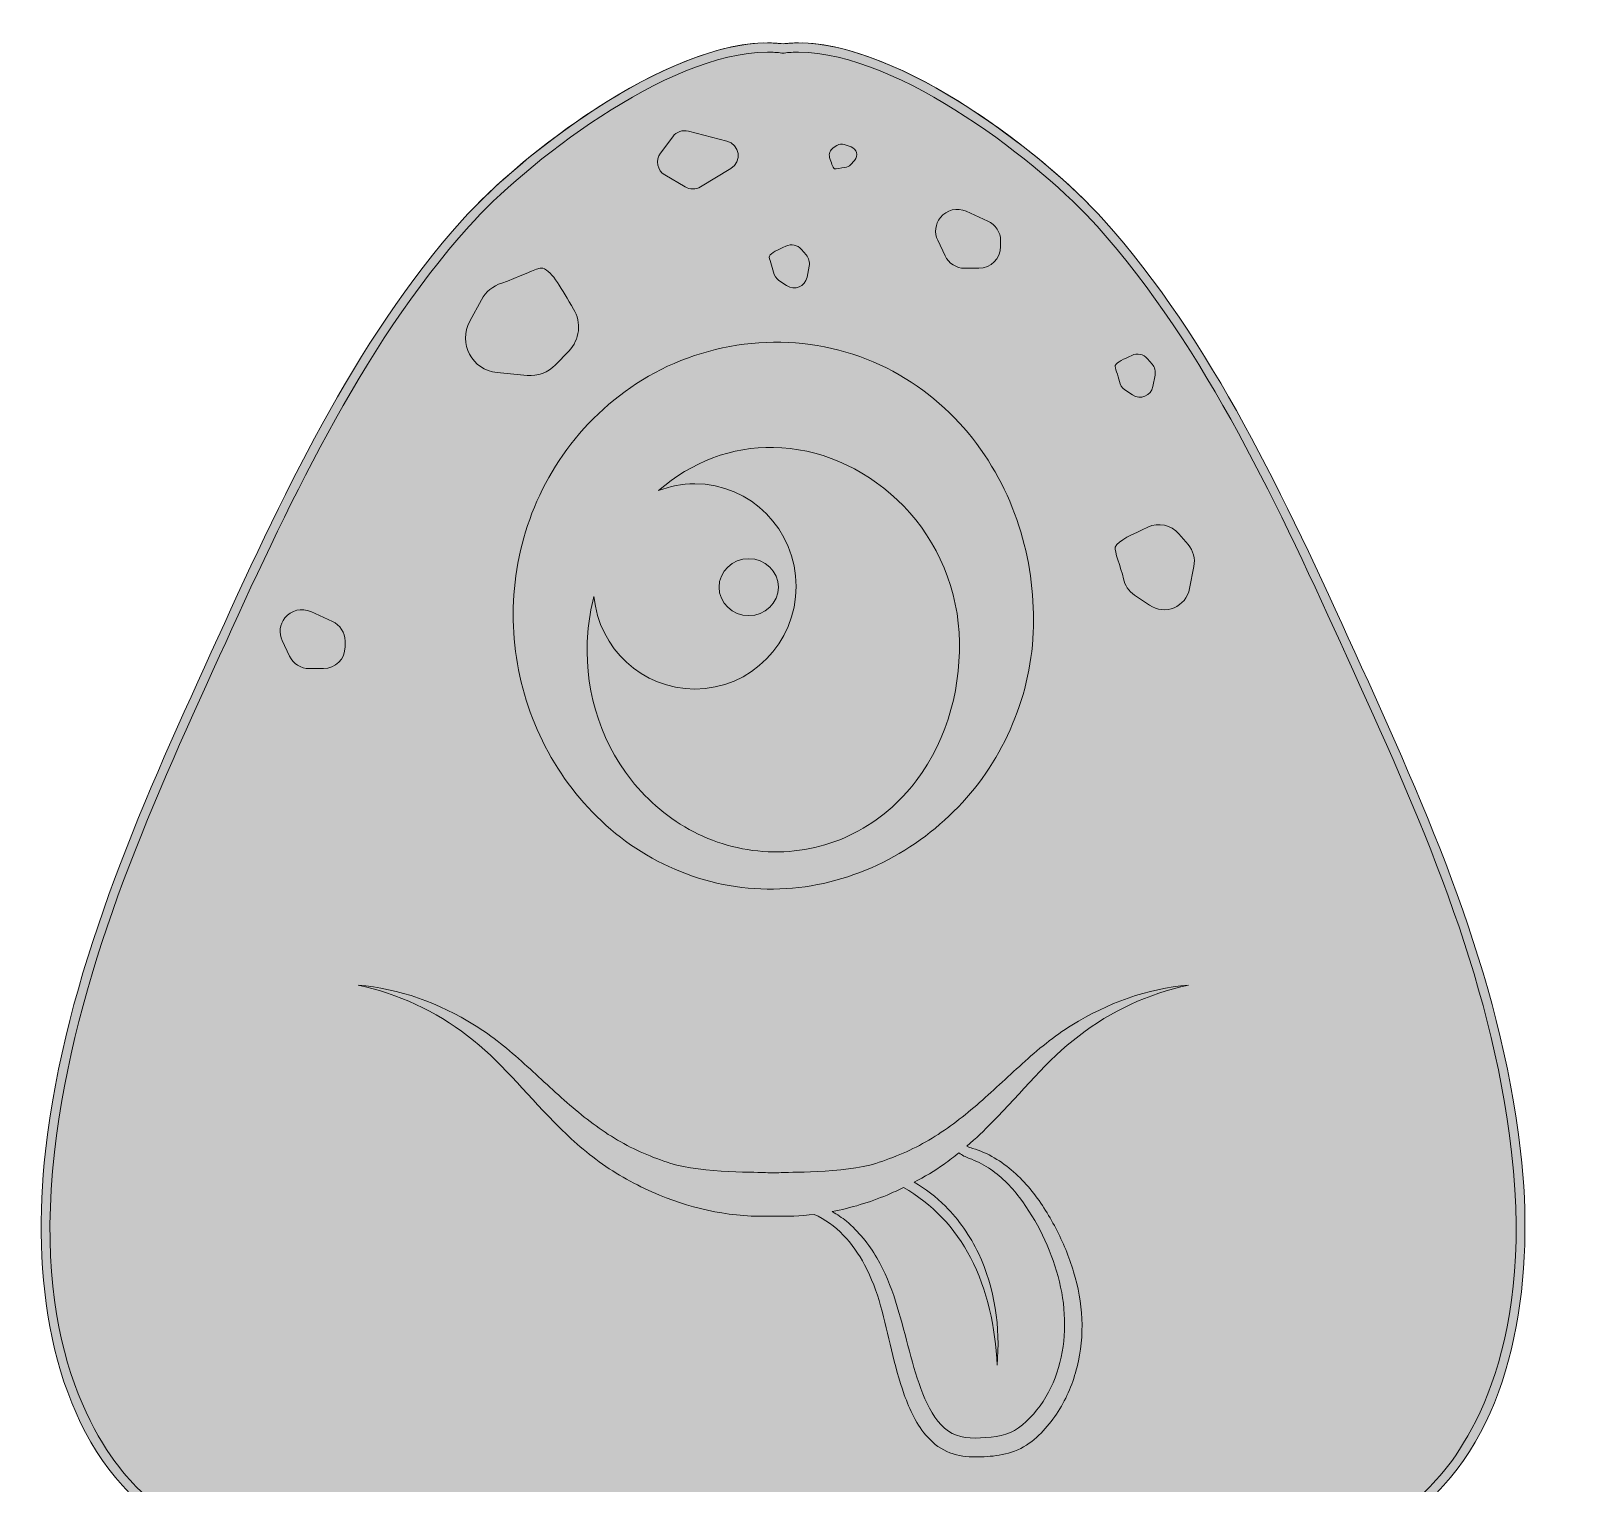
# Model space of a CAD drawing. Header units: millimetres. Extents: x 29 to 224, y -127 to -4.
# Drawn here: x 35.7 to 89.9, y -80.9 to -30.4 of the extents above; entities that cross this region are included whole.
import ezdxf

# ---------------------------------------------------------------- set-up
doc = ezdxf.new("R2010")
doc.units = ezdxf.units.MM
doc.header["$MEASUREMENT"] = 0
doc.layers.add('engraving', color=7, linetype='Continuous')
doc.layers.add('Layer 1', color=7, linetype='Continuous')

# ---------------------------------------------------------------- blocks, each defined once
blk = doc.blocks.new('block 3')
at = {"layer": 'Layer 1'}
h = blk.add_hatch(color=1, dxfattribs=at)
h.dxf.hatch_style = 2
edge = h.paths.add_edge_path()
edge.add_spline(control_points=[(77.958, -92.511), (77.958, -92.511), (77.75, -92.489), (77.75, -92.489), (76.451, -92.358), (75.14, -92.388), (73.848, -92.579), (73.848, -92.579), (72.64, -92.758), (72.64, -92.758), (72.325, -92.783), (72.01, -92.817), (71.696, -92.864), (71.696, -92.864), (70.39, -93.06), (70.39, -93.06), (70.702, -92.62), (70.888, -92.082), (70.888, -91.501), (70.888, -91.501), (70.888, -85.212), (70.888, -85.212), (73.188, -85.024), (75.438, -84.76), (77.228, -84.389), (79.811, -83.854), (82.516, -83.197), (84.493, -81.209), (87.301, -78.387), (87.911, -73.579), (87.426, -69.322), (86.722, -63.15), (84.173, -57.491), (81.666, -51.979), (79.249, -46.666), (76.722, -41.186), (72.948, -36.965), (70.832, -34.599), (65.368, -30.404), (61.805, -30.844), (58.242, -30.404), (52.778, -34.599), (50.662, -36.965), (46.888, -41.186), (44.361, -46.666), (41.944, -51.979), (39.437, -57.491), (36.888, -63.15), (36.184, -69.322), (35.698, -73.579), (36.309, -78.387), (39.117, -81.209), (41.094, -83.197), (43.799, -83.854), (46.382, -84.389), (47.98, -84.72), (49.947, -84.966), (51.988, -85.149), (51.988, -85.149), (51.988, -91.501), (51.988, -91.501), (51.988, -91.604), (51.996, -91.706), (52.008, -91.806), (51.51, -91.784), (51.011, -91.786), (50.514, -91.83), (50.514, -91.83), (45.747, -92.258), (45.747, -92.258), (40.074, -92.766), (35.727, -97.52), (35.727, -103.216), (35.727, -103.216), (35.727, -105.186), (35.727, -105.186), (35.727, -105.186), (89.863, -105.186), (89.863, -105.186), (89.863, -105.186), (89.863, -105.186), (89.863, -105.186), (89.863, -98.542), (84.602, -92.511), (77.958, -92.511)], knot_values=[0, 0, 0, 0, 1, 1, 1, 2, 2, 2, 3, 3, 3, 4, 4, 4, 5, 5, 5, 6, 6, 6, 7, 7, 7, 8, 8, 8, 9, 9, 9, 10, 10, 10, 11, 11, 11, 12, 12, 12, 13, 13, 13, 14, 14, 14, 15, 15, 15, 16, 16, 16, 17, 17, 17, 18, 18, 18, 19, 19, 19, 20, 20, 20, 21, 21, 21, 22, 22, 22, 23, 23, 23, 24, 24, 24, 25, 25, 25, 26, 26, 26, 27, 27, 27, 28, 28, 28, 28], degree=3, periodic=1)
edge = h.paths.add_edge_path()
edge.add_spline(control_points=[(58.226, -85.539), (58.519, -85.551), (60.477, -85.674), (61.805, -85.647), (63.133, -85.674), (64.772, -85.562), (64.897, -85.558), (64.897, -85.558), (64.897, -91.501), (64.897, -91.501), (64.897, -91.844), (64.968, -92.169), (65.085, -92.471), (65.085, -92.471), (61.865, -91.95), (61.865, -91.95), (61.865, -91.95), (58.195, -91.9), (58.195, -91.9), (58.214, -91.769), (58.226, -91.637), (58.226, -91.501), (58.226, -91.501), (58.226, -85.539), (58.226, -85.539)], knot_values=[0, 0, 0, 0, 1, 1, 1, 2, 2, 2, 3, 3, 3, 4, 4, 4, 5, 5, 5, 6, 6, 6, 7, 7, 7, 8, 8, 8, 8], degree=3, periodic=1)
at = {"layer": 'Layer 1', "lineweight": 0}
for points, knots in [([(77.958, -92.511), (77.958, -92.511), (77.75, -92.489), (77.75, -92.489), (76.451, -92.358), (75.14, -92.388), (73.848, -92.579), (73.848, -92.579), (72.64, -92.758), (72.64, -92.758), (72.325, -92.783), (72.01, -92.817), (71.696, -92.864), (71.696, -92.864), (70.39, -93.06), (70.39, -93.06), (70.702, -92.62), (70.888, -92.082), (70.888, -91.501), (70.888, -91.501), (70.888, -85.212), (70.888, -85.212), (73.188, -85.024), (75.438, -84.76), (77.228, -84.389), (79.811, -83.854), (82.516, -83.197), (84.493, -81.209), (87.301, -78.387), (87.911, -73.579), (87.426, -69.322), (86.722, -63.15), (84.173, -57.491), (81.666, -51.979), (79.249, -46.666), (76.722, -41.186), (72.948, -36.965), (70.832, -34.599), (65.368, -30.404), (61.805, -30.844), (58.242, -30.404), (52.778, -34.599), (50.662, -36.965), (46.888, -41.186), (44.361, -46.666), (41.944, -51.979), (39.437, -57.491), (36.888, -63.15), (36.184, -69.322), (35.698, -73.579), (36.309, -78.387), (39.117, -81.209), (41.094, -83.197), (43.799, -83.854), (46.382, -84.389), (47.98, -84.72), (49.947, -84.966), (51.988, -85.149), (51.988, -85.149), (51.988, -91.501), (51.988, -91.501), (51.988, -91.604), (51.996, -91.706), (52.008, -91.806), (51.51, -91.784), (51.011, -91.786), (50.514, -91.83), (50.514, -91.83), (45.747, -92.258), (45.747, -92.258), (40.074, -92.766), (35.727, -97.52), (35.727, -103.216), (35.727, -103.216), (35.727, -105.186), (35.727, -105.186), (35.727, -105.186), (89.863, -105.186), (89.863, -105.186), (89.863, -105.186), (89.863, -105.186), (89.863, -105.186), (89.863, -98.542), (84.602, -92.511), (77.958, -92.511)], [0, 0, 0, 0, 1, 1, 1, 2, 2, 2, 3, 3, 3, 4, 4, 4, 5, 5, 5, 6, 6, 6, 7, 7, 7, 8, 8, 8, 9, 9, 9, 10, 10, 10, 11, 11, 11, 12, 12, 12, 13, 13, 13, 14, 14, 14, 15, 15, 15, 16, 16, 16, 17, 17, 17, 18, 18, 18, 19, 19, 19, 20, 20, 20, 21, 21, 21, 22, 22, 22, 23, 23, 23, 24, 24, 24, 25, 25, 25, 26, 26, 26, 27, 27, 27, 28, 28, 28, 28]), ([(58.226, -85.539), (58.519, -85.551), (60.477, -85.674), (61.805, -85.647), (63.133, -85.674), (64.772, -85.562), (64.897, -85.558), (64.897, -85.558), (64.897, -91.501), (64.897, -91.501), (64.897, -91.844), (64.968, -92.169), (65.085, -92.471), (65.085, -92.471), (61.865, -91.95), (61.865, -91.95), (61.865, -91.95), (58.195, -91.9), (58.195, -91.9), (58.214, -91.769), (58.226, -91.637), (58.226, -91.501), (58.226, -91.501), (58.226, -85.539), (58.226, -85.539)], [0, 0, 0, 0, 1, 1, 1, 2, 2, 2, 3, 3, 3, 4, 4, 4, 5, 5, 5, 6, 6, 6, 7, 7, 7, 8, 8, 8, 8])]:
    blk.add_open_spline(points, degree=3, knots=knots, dxfattribs=at)
blk = doc.blocks.new('block 2')
at = {"layer": 'Layer 1'}
h = blk.add_hatch(color=1, dxfattribs=at)
h.dxf.hatch_style = 2
edge = h.paths.add_edge_path()
edge.add_spline(control_points=[(77.958, -92.511), (77.958, -92.511), (77.75, -92.489), (77.75, -92.489), (76.451, -92.358), (75.14, -92.388), (73.848, -92.579), (73.848, -92.579), (72.64, -92.758), (72.64, -92.758), (72.325, -92.783), (72.01, -92.817), (71.696, -92.864), (71.696, -92.864), (70.39, -93.06), (70.39, -93.06), (70.702, -92.62), (70.888, -92.082), (70.888, -91.501), (70.888, -91.501), (70.888, -85.212), (70.888, -85.212), (73.188, -85.024), (75.438, -84.76), (77.228, -84.389), (79.811, -83.854), (82.516, -83.197), (84.493, -81.209), (87.301, -78.387), (87.911, -73.579), (87.426, -69.322), (86.722, -63.15), (84.173, -57.491), (81.666, -51.979), (79.249, -46.666), (76.722, -41.186), (72.948, -36.965), (70.832, -34.599), (65.368, -30.404), (61.805, -30.844), (58.242, -30.404), (52.778, -34.599), (50.662, -36.965), (46.888, -41.186), (44.361, -46.666), (41.944, -51.979), (39.437, -57.491), (36.888, -63.15), (36.184, -69.322), (35.698, -73.579), (36.309, -78.387), (39.117, -81.209), (41.094, -83.197), (43.799, -83.854), (46.382, -84.389), (47.98, -84.72), (49.947, -84.966), (51.988, -85.149), (51.988, -85.149), (51.988, -91.501), (51.988, -91.501), (51.988, -91.604), (51.996, -91.706), (52.008, -91.806), (51.51, -91.784), (51.011, -91.786), (50.514, -91.83), (50.514, -91.83), (45.747, -92.258), (45.747, -92.258), (40.074, -92.766), (35.727, -97.52), (35.727, -103.216), (35.727, -103.216), (35.727, -105.186), (35.727, -105.186), (35.727, -105.186), (89.863, -105.186), (89.863, -105.186), (89.863, -105.186), (89.863, -105.186), (89.863, -105.186), (89.863, -98.542), (84.602, -92.511), (77.958, -92.511)], knot_values=[0, 0, 0, 0, 1, 1, 1, 2, 2, 2, 3, 3, 3, 4, 4, 4, 5, 5, 5, 6, 6, 6, 7, 7, 7, 8, 8, 8, 9, 9, 9, 10, 10, 10, 11, 11, 11, 12, 12, 12, 13, 13, 13, 14, 14, 14, 15, 15, 15, 16, 16, 16, 17, 17, 17, 18, 18, 18, 19, 19, 19, 20, 20, 20, 21, 21, 21, 22, 22, 22, 23, 23, 23, 24, 24, 24, 25, 25, 25, 26, 26, 26, 27, 27, 27, 28, 28, 28, 28], degree=3, periodic=1)
edge = h.paths.add_edge_path()
edge.add_spline(control_points=[(58.226, -85.539), (58.519, -85.551), (60.477, -85.674), (61.805, -85.647), (63.133, -85.674), (64.772, -85.562), (64.897, -85.558), (64.897, -85.558), (64.897, -91.501), (64.897, -91.501), (64.897, -91.844), (64.968, -92.169), (65.085, -92.471), (65.085, -92.471), (61.865, -91.95), (61.865, -91.95), (61.865, -91.95), (58.195, -91.9), (58.195, -91.9), (58.214, -91.769), (58.226, -91.637), (58.226, -91.501), (58.226, -91.501), (58.226, -85.539), (58.226, -85.539)], knot_values=[0, 0, 0, 0, 1, 1, 1, 2, 2, 2, 3, 3, 3, 4, 4, 4, 5, 5, 5, 6, 6, 6, 7, 7, 7, 8, 8, 8, 8], degree=3, periodic=1)
at = {"layer": 'Layer 1', "lineweight": 0}
for points, knots in [([(77.958, -92.511), (77.958, -92.511), (77.75, -92.489), (77.75, -92.489), (76.451, -92.358), (75.14, -92.388), (73.848, -92.579), (73.848, -92.579), (72.64, -92.758), (72.64, -92.758), (72.325, -92.783), (72.01, -92.817), (71.696, -92.864), (71.696, -92.864), (70.39, -93.06), (70.39, -93.06), (70.702, -92.62), (70.888, -92.082), (70.888, -91.501), (70.888, -91.501), (70.888, -85.212), (70.888, -85.212), (73.188, -85.024), (75.438, -84.76), (77.228, -84.389), (79.811, -83.854), (82.516, -83.197), (84.493, -81.209), (87.301, -78.387), (87.911, -73.579), (87.426, -69.322), (86.722, -63.15), (84.173, -57.491), (81.666, -51.979), (79.249, -46.666), (76.722, -41.186), (72.948, -36.965), (70.832, -34.599), (65.368, -30.404), (61.805, -30.844), (58.242, -30.404), (52.778, -34.599), (50.662, -36.965), (46.888, -41.186), (44.361, -46.666), (41.944, -51.979), (39.437, -57.491), (36.888, -63.15), (36.184, -69.322), (35.698, -73.579), (36.309, -78.387), (39.117, -81.209), (41.094, -83.197), (43.799, -83.854), (46.382, -84.389), (47.98, -84.72), (49.947, -84.966), (51.988, -85.149), (51.988, -85.149), (51.988, -91.501), (51.988, -91.501), (51.988, -91.604), (51.996, -91.706), (52.008, -91.806), (51.51, -91.784), (51.011, -91.786), (50.514, -91.83), (50.514, -91.83), (45.747, -92.258), (45.747, -92.258), (40.074, -92.766), (35.727, -97.52), (35.727, -103.216), (35.727, -103.216), (35.727, -105.186), (35.727, -105.186), (35.727, -105.186), (89.863, -105.186), (89.863, -105.186), (89.863, -105.186), (89.863, -105.186), (89.863, -105.186), (89.863, -98.542), (84.602, -92.511), (77.958, -92.511)], [0, 0, 0, 0, 1, 1, 1, 2, 2, 2, 3, 3, 3, 4, 4, 4, 5, 5, 5, 6, 6, 6, 7, 7, 7, 8, 8, 8, 9, 9, 9, 10, 10, 10, 11, 11, 11, 12, 12, 12, 13, 13, 13, 14, 14, 14, 15, 15, 15, 16, 16, 16, 17, 17, 17, 18, 18, 18, 19, 19, 19, 20, 20, 20, 21, 21, 21, 22, 22, 22, 23, 23, 23, 24, 24, 24, 25, 25, 25, 26, 26, 26, 27, 27, 27, 28, 28, 28, 28]), ([(58.226, -85.539), (58.519, -85.551), (60.477, -85.674), (61.805, -85.647), (63.133, -85.674), (64.772, -85.562), (64.897, -85.558), (64.897, -85.558), (64.897, -91.501), (64.897, -91.501), (64.897, -91.844), (64.968, -92.169), (65.085, -92.471), (65.085, -92.471), (61.865, -91.95), (61.865, -91.95), (61.865, -91.95), (58.195, -91.9), (58.195, -91.9), (58.214, -91.769), (58.226, -91.637), (58.226, -91.501), (58.226, -91.501), (58.226, -85.539), (58.226, -85.539)], [0, 0, 0, 0, 1, 1, 1, 2, 2, 2, 3, 3, 3, 4, 4, 4, 5, 5, 5, 6, 6, 6, 7, 7, 7, 8, 8, 8, 8])]:
    blk.add_open_spline(points, degree=3, knots=knots, dxfattribs=at)
at = {"layer": 'Layer 1'}
blk.add_blockref('block 3', (0, 0), dxfattribs=at)
blk = doc.blocks.new('block 6')
at = {"layer": 'engraving'}
h = blk.add_hatch(color=1, dxfattribs=at)
h.dxf.hatch_style = 2
edge = h.paths.add_edge_path()
edge.add_spline(control_points=[(68.386, -44.548), (67.605, -43.561), (66.591, -42.703), (65.394, -42.107), (64.201, -41.509), (62.83, -41.197), (61.471, -41.209), (60.112, -41.226), (58.756, -41.56), (57.573, -42.158), (56.386, -42.753), (55.379, -43.601), (54.581, -44.568), (52.988, -46.521), (52.302, -48.979), (52.448, -51.302), (52.6, -53.63), (53.564, -55.877), (55.187, -57.539), (56.783, -59.214), (59.114, -60.26), (61.471, -60.212), (63.829, -60.193), (66.098, -59.152), (67.73, -57.519), (69.385, -55.895), (70.39, -53.633), (70.495, -51.302), (70.593, -48.983), (69.947, -46.539), (68.386, -44.548)], knot_values=[0, 0, 0, 0, 1, 1, 1, 2, 2, 2, 3, 3, 3, 4, 4, 4, 5, 5, 5, 6, 6, 6, 7, 7, 7, 8, 8, 8, 9, 9, 9, 10, 10, 10, 10], degree=3, periodic=1)
edge = h.paths.add_edge_path()
edge.add_spline(control_points=[(66.428, -56.451), (65.861, -57.198), (65.125, -57.838), (64.267, -58.274), (63.411, -58.713), (62.441, -58.933), (61.471, -58.923), (60.501, -58.904), (59.546, -58.663), (58.701, -58.224), (57.853, -57.787), (57.123, -57.157), (56.539, -56.431), (55.374, -54.961), (54.876, -53.082), (55.022, -51.302), (55.058, -50.876), (55.132, -50.458), (55.237, -50.05), (55.413, -51.854), (56.913, -53.263), (58.738, -53.263), (60.682, -53.263), (62.257, -51.666), (62.257, -49.695), (62.257, -47.725), (60.682, -46.128), (58.738, -46.128), (58.293, -46.128), (57.869, -46.215), (57.476, -46.368), (58.618, -45.371), (60.051, -44.83), (61.471, -44.865), (63.031, -44.893), (64.549, -45.539), (65.772, -46.691), (67, -47.832), (67.816, -49.514), (67.92, -51.302), (68.019, -53.079), (67.562, -54.943), (66.428, -56.451)], knot_values=[0, 0, 0, 0, 1, 1, 1, 2, 2, 2, 3, 3, 3, 4, 4, 4, 5, 5, 5, 6, 6, 6, 7, 7, 7, 8, 8, 8, 9, 9, 9, 10, 10, 10, 11, 11, 11, 12, 12, 12, 13, 13, 13, 14, 14, 14, 14], degree=3, periodic=1)
edge = h.paths.add_edge_path()
edge.add_spline(control_points=[(59.582, -49.722), (59.582, -49.175), (60.043, -48.732), (60.612, -48.732), (61.181, -48.732), (61.642, -49.175), (61.642, -49.722), (61.642, -50.268), (61.181, -50.711), (60.612, -50.711), (60.043, -50.711), (59.582, -50.268), (59.582, -49.722)], knot_values=[0, 0, 0, 0, 1, 1, 1, 2, 2, 2, 3, 3, 3, 4, 4, 4, 4], degree=3, periodic=1)
at = {"layer": 'engraving', "lineweight": 0}
for points, knots in [([(68.386, -44.548), (67.605, -43.561), (66.591, -42.703), (65.394, -42.107), (64.201, -41.509), (62.83, -41.197), (61.471, -41.209), (60.112, -41.226), (58.756, -41.56), (57.573, -42.158), (56.386, -42.753), (55.379, -43.601), (54.581, -44.568), (52.988, -46.521), (52.302, -48.979), (52.448, -51.302), (52.6, -53.63), (53.564, -55.877), (55.187, -57.539), (56.783, -59.214), (59.114, -60.26), (61.471, -60.212), (63.829, -60.193), (66.098, -59.152), (67.73, -57.519), (69.385, -55.895), (70.39, -53.633), (70.495, -51.302), (70.593, -48.983), (69.947, -46.539), (68.386, -44.548)], [0, 0, 0, 0, 1, 1, 1, 2, 2, 2, 3, 3, 3, 4, 4, 4, 5, 5, 5, 6, 6, 6, 7, 7, 7, 8, 8, 8, 9, 9, 9, 10, 10, 10, 10]), ([(66.428, -56.451), (65.861, -57.198), (65.125, -57.838), (64.267, -58.274), (63.411, -58.713), (62.441, -58.933), (61.471, -58.923), (60.501, -58.904), (59.546, -58.663), (58.701, -58.224), (57.853, -57.787), (57.123, -57.157), (56.539, -56.431), (55.374, -54.961), (54.876, -53.082), (55.022, -51.302), (55.058, -50.876), (55.132, -50.458), (55.237, -50.05), (55.413, -51.854), (56.913, -53.263), (58.738, -53.263), (60.682, -53.263), (62.257, -51.666), (62.257, -49.695), (62.257, -47.725), (60.682, -46.128), (58.738, -46.128), (58.293, -46.128), (57.869, -46.215), (57.476, -46.368), (58.618, -45.371), (60.051, -44.83), (61.471, -44.865), (63.031, -44.893), (64.549, -45.539), (65.772, -46.691), (67, -47.832), (67.816, -49.514), (67.92, -51.302), (68.019, -53.079), (67.562, -54.943), (66.428, -56.451)], [0, 0, 0, 0, 1, 1, 1, 2, 2, 2, 3, 3, 3, 4, 4, 4, 5, 5, 5, 6, 6, 6, 7, 7, 7, 8, 8, 8, 9, 9, 9, 10, 10, 10, 11, 11, 11, 12, 12, 12, 13, 13, 13, 14, 14, 14, 14]), ([(59.582, -49.722), (59.582, -49.175), (60.043, -48.732), (60.612, -48.732), (61.181, -48.732), (61.642, -49.175), (61.642, -49.722), (61.642, -50.268), (61.181, -50.711), (60.612, -50.711), (60.043, -50.711), (59.582, -50.268), (59.582, -49.722)], [0, 0, 0, 0, 1, 1, 1, 2, 2, 2, 3, 3, 3, 4, 4, 4, 4])]:
    blk.add_open_spline(points, degree=3, knots=knots, dxfattribs=at)
blk = doc.blocks.new('block 8')
at = {"layer": 'engraving'}
h = blk.add_hatch(color=1, dxfattribs=at)
h.dxf.hatch_style = 2
edge = h.paths.add_edge_path()
edge.add_spline(control_points=[(57.973, -34.07), (57.973, -34.07), (57.547, -34.637), (57.547, -34.637), (57.36, -34.887), (57.432, -35.244), (57.702, -35.401), (57.702, -35.401), (58.408, -35.813), (58.408, -35.813), (58.573, -35.909), (58.777, -35.908), (58.941, -35.809), (58.941, -35.809), (59.995, -35.173), (59.995, -35.173), (60.391, -34.934), (60.303, -34.336), (59.855, -34.221), (59.855, -34.221), (58.52, -33.878), (58.52, -33.878), (58.316, -33.825), (58.1, -33.901), (57.973, -34.07)], knot_values=[0, 0, 0, 0, 1, 1, 1, 2, 2, 2, 3, 3, 3, 4, 4, 4, 5, 5, 5, 6, 6, 6, 7, 7, 7, 8, 8, 8, 8], degree=3, periodic=1)
h = blk.add_hatch(color=1, dxfattribs=at)
h.dxf.hatch_style = 2
edge = h.paths.add_edge_path()
edge.add_spline(control_points=[(64.153, -35.043), (64.153, -35.043), (64.289, -34.892), (64.289, -34.892), (64.428, -34.737), (64.364, -34.49), (64.166, -34.423), (64.166, -34.423), (63.929, -34.342), (63.929, -34.342), (63.845, -34.313), (63.753, -34.325), (63.678, -34.373), (63.678, -34.373), (63.544, -34.459), (63.544, -34.459), (63.434, -34.53), (63.385, -34.666), (63.424, -34.791), (63.482, -34.971), (63.523, -35.138), (63.596, -35.181), (63.632, -35.201), (63.827, -35.148), (63.956, -35.139), (64.032, -35.134), (64.103, -35.1), (64.153, -35.043)], knot_values=[0, 0, 0, 0, 1, 1, 1, 2, 2, 2, 3, 3, 3, 4, 4, 4, 5, 5, 5, 6, 6, 6, 7, 7, 7, 8, 8, 8, 9, 9, 9, 9], degree=3, periodic=1)
h = blk.add_hatch(color=1, dxfattribs=at)
h.dxf.hatch_style = 2
edge = h.paths.add_edge_path()
edge.add_spline(control_points=[(67.27, -36.877), (67.27, -36.877), (67.27, -36.877), (67.27, -36.877), (67.091, -37.101), (67.055, -37.408), (67.177, -37.667), (67.177, -37.667), (67.432, -38.209), (67.432, -38.209), (67.556, -38.472), (67.821, -38.641), (68.112, -38.641), (68.112, -38.641), (68.61, -38.641), (68.61, -38.641), (69.025, -38.641), (69.362, -38.304), (69.362, -37.889), (69.362, -37.889), (69.362, -37.687), (69.362, -37.687), (69.362, -37.392), (69.189, -37.124), (68.92, -37.002), (68.92, -37.002), (68.167, -36.662), (68.167, -36.662), (67.854, -36.52), (67.485, -36.609), (67.27, -36.877)], knot_values=[0, 0, 0, 0, 1, 1, 1, 2, 2, 2, 3, 3, 3, 4, 4, 4, 5, 5, 5, 6, 6, 6, 7, 7, 7, 8, 8, 8, 9, 9, 9, 10, 10, 10, 10], degree=3, periodic=1)
h = blk.add_hatch(color=1, dxfattribs=at)
h.dxf.hatch_style = 2
edge = h.paths.add_edge_path()
edge.add_spline(control_points=[(61.664, -39.066), (61.664, -39.066), (61.93, -39.246), (61.93, -39.246), (62.203, -39.43), (62.575, -39.276), (62.638, -38.953), (62.638, -38.953), (62.713, -38.564), (62.713, -38.564), (62.739, -38.427), (62.702, -38.285), (62.61, -38.178), (62.61, -38.178), (62.446, -37.988), (62.446, -37.988), (62.312, -37.831), (62.088, -37.783), (61.902, -37.872), (61.633, -38.001), (61.38, -38.101), (61.329, -38.225), (61.304, -38.285), (61.431, -38.579), (61.472, -38.779), (61.496, -38.896), (61.565, -38.999), (61.664, -39.066)], knot_values=[0, 0, 0, 0, 1, 1, 1, 2, 2, 2, 3, 3, 3, 4, 4, 4, 5, 5, 5, 6, 6, 6, 7, 7, 7, 8, 8, 8, 9, 9, 9, 9], degree=3, periodic=1)
h = blk.add_hatch(color=1, dxfattribs=at)
h.dxf.hatch_style = 2
edge = h.paths.add_edge_path()
edge.add_spline(control_points=[(51.327, -39.736), (51.327, -39.736), (50.922, -40.48), (50.922, -40.48), (50.506, -41.244), (51.006, -42.185), (51.872, -42.267), (51.872, -42.267), (52.913, -42.366), (52.913, -42.366), (53.282, -42.401), (53.646, -42.266), (53.903, -41.999), (53.903, -41.999), (54.363, -41.52), (54.363, -41.52), (54.742, -41.126), (54.811, -40.526), (54.529, -40.058), (54.123, -39.382), (53.795, -38.743), (53.456, -38.641), (53.291, -38.591), (52.551, -38.997), (52.036, -39.156), (51.733, -39.25), (51.479, -39.457), (51.327, -39.736)], knot_values=[0, 0, 0, 0, 1, 1, 1, 2, 2, 2, 3, 3, 3, 4, 4, 4, 5, 5, 5, 6, 6, 6, 7, 7, 7, 8, 8, 8, 9, 9, 9, 9], degree=3, periodic=1)
h = blk.add_hatch(color=1, dxfattribs=at)
h.dxf.hatch_style = 2
edge = h.paths.add_edge_path()
edge.add_spline(control_points=[(73.679, -42.862), (73.679, -42.862), (73.945, -43.042), (73.945, -43.042), (74.218, -43.226), (74.59, -43.072), (74.652, -42.748), (74.652, -42.748), (74.727, -42.36), (74.727, -42.36), (74.754, -42.222), (74.716, -42.08), (74.625, -41.974), (74.625, -41.974), (74.461, -41.783), (74.461, -41.783), (74.326, -41.626), (74.103, -41.578), (73.916, -41.668), (73.647, -41.796), (73.395, -41.897), (73.344, -42.021), (73.319, -42.081), (73.445, -42.374), (73.487, -42.574), (73.511, -42.692), (73.58, -42.795), (73.679, -42.862)], knot_values=[0, 0, 0, 0, 1, 1, 1, 2, 2, 2, 3, 3, 3, 4, 4, 4, 5, 5, 5, 6, 6, 6, 7, 7, 7, 8, 8, 8, 9, 9, 9, 9], degree=3, periodic=1)
h = blk.add_hatch(color=1, dxfattribs=at)
h.dxf.hatch_style = 2
edge = h.paths.add_edge_path()
edge.add_spline(control_points=[(74.009, -49.995), (74.009, -49.995), (74.533, -50.349), (74.533, -50.349), (75.071, -50.713), (75.806, -50.408), (75.929, -49.771), (75.929, -49.771), (76.077, -49.004), (76.077, -49.004), (76.129, -48.733), (76.055, -48.452), (75.875, -48.242), (75.875, -48.242), (75.552, -47.866), (75.552, -47.866), (75.286, -47.556), (74.845, -47.462), (74.477, -47.638), (73.946, -47.892), (73.448, -48.09), (73.347, -48.335), (73.298, -48.454), (73.547, -49.033), (73.629, -49.427), (73.676, -49.659), (73.812, -49.862), (74.009, -49.995)], knot_values=[0, 0, 0, 0, 1, 1, 1, 2, 2, 2, 3, 3, 3, 4, 4, 4, 5, 5, 5, 6, 6, 6, 7, 7, 7, 8, 8, 8, 9, 9, 9, 9], degree=3, periodic=1)
h = blk.add_hatch(color=1, dxfattribs=at)
h.dxf.hatch_style = 2
edge = h.paths.add_edge_path()
edge.add_spline(control_points=[(44.501, -50.787), (44.501, -50.787), (44.501, -50.787), (44.501, -50.787), (44.322, -51.011), (44.286, -51.318), (44.408, -51.577), (44.408, -51.577), (44.663, -52.119), (44.663, -52.119), (44.787, -52.382), (45.052, -52.551), (45.343, -52.551), (45.343, -52.551), (45.84, -52.551), (45.84, -52.551), (46.255, -52.551), (46.592, -52.214), (46.592, -51.799), (46.592, -51.799), (46.592, -51.597), (46.592, -51.597), (46.592, -51.302), (46.419, -51.034), (46.15, -50.912), (46.15, -50.912), (45.398, -50.572), (45.398, -50.572), (45.085, -50.43), (44.716, -50.519), (44.501, -50.787)], knot_values=[0, 0, 0, 0, 1, 1, 1, 2, 2, 2, 3, 3, 3, 4, 4, 4, 5, 5, 5, 6, 6, 6, 7, 7, 7, 8, 8, 8, 9, 9, 9, 10, 10, 10, 10], degree=3, periodic=1)
at = {"layer": 'engraving', "lineweight": 0}
for points, knots in [([(57.973, -34.07), (57.973, -34.07), (57.547, -34.637), (57.547, -34.637), (57.36, -34.887), (57.432, -35.244), (57.702, -35.401), (57.702, -35.401), (58.408, -35.813), (58.408, -35.813), (58.573, -35.909), (58.777, -35.908), (58.941, -35.809), (58.941, -35.809), (59.995, -35.173), (59.995, -35.173), (60.391, -34.934), (60.303, -34.336), (59.855, -34.221), (59.855, -34.221), (58.52, -33.878), (58.52, -33.878), (58.316, -33.825), (58.1, -33.901), (57.973, -34.07)], [0, 0, 0, 0, 1, 1, 1, 2, 2, 2, 3, 3, 3, 4, 4, 4, 5, 5, 5, 6, 6, 6, 7, 7, 7, 8, 8, 8, 8]), ([(64.153, -35.043), (64.153, -35.043), (64.289, -34.892), (64.289, -34.892), (64.428, -34.737), (64.364, -34.49), (64.166, -34.423), (64.166, -34.423), (63.929, -34.342), (63.929, -34.342), (63.845, -34.313), (63.753, -34.325), (63.678, -34.373), (63.678, -34.373), (63.544, -34.459), (63.544, -34.459), (63.434, -34.53), (63.385, -34.666), (63.424, -34.791), (63.482, -34.971), (63.523, -35.138), (63.596, -35.181), (63.632, -35.201), (63.827, -35.148), (63.956, -35.139), (64.032, -35.134), (64.103, -35.1), (64.153, -35.043)], [0, 0, 0, 0, 1, 1, 1, 2, 2, 2, 3, 3, 3, 4, 4, 4, 5, 5, 5, 6, 6, 6, 7, 7, 7, 8, 8, 8, 9, 9, 9, 9]), ([(67.27, -36.877), (67.27, -36.877), (67.27, -36.877), (67.27, -36.877), (67.091, -37.101), (67.055, -37.408), (67.177, -37.667), (67.177, -37.667), (67.432, -38.209), (67.432, -38.209), (67.556, -38.472), (67.821, -38.641), (68.112, -38.641), (68.112, -38.641), (68.61, -38.641), (68.61, -38.641), (69.025, -38.641), (69.362, -38.304), (69.362, -37.889), (69.362, -37.889), (69.362, -37.687), (69.362, -37.687), (69.362, -37.392), (69.189, -37.124), (68.92, -37.002), (68.92, -37.002), (68.167, -36.662), (68.167, -36.662), (67.854, -36.52), (67.485, -36.609), (67.27, -36.877)], [0, 0, 0, 0, 1, 1, 1, 2, 2, 2, 3, 3, 3, 4, 4, 4, 5, 5, 5, 6, 6, 6, 7, 7, 7, 8, 8, 8, 9, 9, 9, 10, 10, 10, 10]), ([(61.664, -39.066), (61.664, -39.066), (61.93, -39.246), (61.93, -39.246), (62.203, -39.43), (62.575, -39.276), (62.638, -38.953), (62.638, -38.953), (62.713, -38.564), (62.713, -38.564), (62.739, -38.427), (62.702, -38.285), (62.61, -38.178), (62.61, -38.178), (62.446, -37.988), (62.446, -37.988), (62.312, -37.831), (62.088, -37.783), (61.902, -37.872), (61.633, -38.001), (61.38, -38.101), (61.329, -38.225), (61.304, -38.285), (61.431, -38.579), (61.472, -38.779), (61.496, -38.896), (61.565, -38.999), (61.664, -39.066)], [0, 0, 0, 0, 1, 1, 1, 2, 2, 2, 3, 3, 3, 4, 4, 4, 5, 5, 5, 6, 6, 6, 7, 7, 7, 8, 8, 8, 9, 9, 9, 9]), ([(51.327, -39.736), (51.327, -39.736), (50.922, -40.48), (50.922, -40.48), (50.506, -41.244), (51.006, -42.185), (51.872, -42.267), (51.872, -42.267), (52.913, -42.366), (52.913, -42.366), (53.282, -42.401), (53.646, -42.266), (53.903, -41.999), (53.903, -41.999), (54.363, -41.52), (54.363, -41.52), (54.742, -41.126), (54.811, -40.526), (54.529, -40.058), (54.123, -39.382), (53.795, -38.743), (53.456, -38.641), (53.291, -38.591), (52.551, -38.997), (52.036, -39.156), (51.733, -39.25), (51.479, -39.457), (51.327, -39.736)], [0, 0, 0, 0, 1, 1, 1, 2, 2, 2, 3, 3, 3, 4, 4, 4, 5, 5, 5, 6, 6, 6, 7, 7, 7, 8, 8, 8, 9, 9, 9, 9]), ([(73.679, -42.862), (73.679, -42.862), (73.945, -43.042), (73.945, -43.042), (74.218, -43.226), (74.59, -43.072), (74.652, -42.748), (74.652, -42.748), (74.727, -42.36), (74.727, -42.36), (74.754, -42.222), (74.716, -42.08), (74.625, -41.974), (74.625, -41.974), (74.461, -41.783), (74.461, -41.783), (74.326, -41.626), (74.103, -41.578), (73.916, -41.668), (73.647, -41.796), (73.395, -41.897), (73.344, -42.021), (73.319, -42.081), (73.445, -42.374), (73.487, -42.574), (73.511, -42.692), (73.58, -42.795), (73.679, -42.862)], [0, 0, 0, 0, 1, 1, 1, 2, 2, 2, 3, 3, 3, 4, 4, 4, 5, 5, 5, 6, 6, 6, 7, 7, 7, 8, 8, 8, 9, 9, 9, 9]), ([(74.009, -49.995), (74.009, -49.995), (74.533, -50.349), (74.533, -50.349), (75.071, -50.713), (75.806, -50.408), (75.929, -49.771), (75.929, -49.771), (76.077, -49.004), (76.077, -49.004), (76.129, -48.733), (76.055, -48.452), (75.875, -48.242), (75.875, -48.242), (75.552, -47.866), (75.552, -47.866), (75.286, -47.556), (74.845, -47.462), (74.477, -47.638), (73.946, -47.892), (73.448, -48.09), (73.347, -48.335), (73.298, -48.454), (73.547, -49.033), (73.629, -49.427), (73.676, -49.659), (73.812, -49.862), (74.009, -49.995)], [0, 0, 0, 0, 1, 1, 1, 2, 2, 2, 3, 3, 3, 4, 4, 4, 5, 5, 5, 6, 6, 6, 7, 7, 7, 8, 8, 8, 9, 9, 9, 9]), ([(44.501, -50.787), (44.501, -50.787), (44.501, -50.787), (44.501, -50.787), (44.322, -51.011), (44.286, -51.318), (44.408, -51.577), (44.408, -51.577), (44.663, -52.119), (44.663, -52.119), (44.787, -52.382), (45.052, -52.551), (45.343, -52.551), (45.343, -52.551), (45.84, -52.551), (45.84, -52.551), (46.255, -52.551), (46.592, -52.214), (46.592, -51.799), (46.592, -51.799), (46.592, -51.597), (46.592, -51.597), (46.592, -51.302), (46.419, -51.034), (46.15, -50.912), (46.15, -50.912), (45.398, -50.572), (45.398, -50.572), (45.085, -50.43), (44.716, -50.519), (44.501, -50.787)], [0, 0, 0, 0, 1, 1, 1, 2, 2, 2, 3, 3, 3, 4, 4, 4, 5, 5, 5, 6, 6, 6, 7, 7, 7, 8, 8, 8, 9, 9, 9, 10, 10, 10, 10])]:
    blk.add_open_spline(points, degree=3, knots=knots, dxfattribs=at)

msp = doc.modelspace()

# ---------------------------------------------------------------- hatches: boundary and pattern name
at = {"layer": 'engraving'}
h = msp.add_hatch(color=1, dxfattribs=at)
h.dxf.hatch_style = 2
edge = h.paths.add_edge_path()
edge.add_spline(control_points=[(62.344, -30.812), (62.16, -30.812), (61.98, -30.823), (61.805, -30.844), (61.63, -30.823), (61.45, -30.812), (61.266, -30.812), (57.713, -30.812), (52.674, -34.715), (50.662, -36.965), (46.888, -41.186), (44.361, -46.666), (41.944, -51.979), (39.437, -57.491), (36.888, -63.15), (36.184, -69.322), (35.698, -73.579), (36.309, -78.387), (39.117, -81.209), (41.094, -83.197), (43.799, -83.854), (46.382, -84.389), (47.98, -84.72), (49.947, -84.966), (51.988, -85.149), (51.988, -85.149), (51.988, -91.501), (51.988, -91.501), (51.988, -92.979), (53.179, -94.188), (54.636, -94.188), (54.636, -94.188), (55.578, -94.188), (55.578, -94.188), (57.034, -94.188), (58.226, -92.979), (58.226, -91.501), (58.226, -91.501), (58.226, -85.539), (58.226, -85.539), (58.49, -85.55), (60.109, -85.651), (61.398, -85.651), (61.538, -85.651), (61.675, -85.65), (61.805, -85.647), (61.948, -85.65), (62.094, -85.651), (62.242, -85.651), (63.468, -85.651), (64.785, -85.562), (64.897, -85.558), (64.897, -85.558), (64.897, -91.501), (64.897, -91.501), (64.897, -92.979), (66.089, -94.188), (67.546, -94.188), (67.546, -94.188), (68.24, -94.188), (68.24, -94.188), (69.697, -94.188), (70.888, -92.979), (70.888, -91.501), (70.888, -91.501), (70.888, -85.212), (70.888, -85.212), (73.188, -85.024), (75.438, -84.76), (77.228, -84.389), (79.811, -83.854), (82.516, -83.197), (84.493, -81.209), (87.301, -78.387), (87.911, -73.579), (87.426, -69.322), (86.722, -63.15), (84.173, -57.491), (81.666, -51.979), (79.249, -46.666), (76.722, -41.186), (72.948, -36.965), (70.936, -34.715), (65.897, -30.812), (62.344, -30.812), (62.344, -30.812), (62.344, -30.812), (62.344, -30.812)], knot_values=[0, 0, 0, 0, 1, 1, 1, 2, 2, 2, 3, 3, 3, 4, 4, 4, 5, 5, 5, 6, 6, 6, 7, 7, 7, 8, 8, 8, 9, 9, 9, 10, 10, 10, 11, 11, 11, 12, 12, 12, 13, 13, 13, 14, 14, 14, 15, 15, 15, 16, 16, 16, 17, 17, 17, 18, 18, 18, 19, 19, 19, 20, 20, 20, 21, 21, 21, 22, 22, 22, 23, 23, 23, 24, 24, 24, 25, 25, 25, 26, 26, 26, 27, 27, 27, 28, 28, 28, 29, 29, 29, 29], degree=3, periodic=1)
edge = h.paths.add_edge_path()
edge.add_spline(control_points=[(62.344, -31.133), (65.85, -31.133), (70.828, -35.072), (72.714, -37.18), (76.525, -41.442), (79.104, -47.111), (81.379, -52.113), (83.85, -57.546), (86.406, -63.164), (87.112, -69.359), (87.922, -76.458), (85.395, -79.852), (84.271, -80.981), (82.395, -82.867), (79.839, -83.521), (77.165, -84.075), (75.568, -84.406), (73.448, -84.681), (70.863, -84.893), (70.863, -84.893), (70.573, -84.917), (70.573, -84.917), (70.573, -84.917), (70.573, -85.212), (70.573, -85.212), (70.573, -85.212), (70.573, -91.501), (70.573, -91.501), (70.573, -92.806), (69.526, -93.868), (68.24, -93.868), (68.24, -93.868), (67.546, -93.868), (67.546, -93.868), (66.26, -93.868), (65.213, -92.806), (65.213, -91.501), (65.213, -91.501), (65.213, -85.558), (65.213, -85.558), (65.213, -85.558), (65.213, -85.225), (65.213, -85.225), (65.213, -85.225), (64.886, -85.237), (64.886, -85.237), (64.868, -85.238), (64.82, -85.241), (64.748, -85.245), (64.383, -85.266), (63.271, -85.331), (62.241, -85.331), (62.096, -85.331), (61.952, -85.329), (61.799, -85.327), (61.67, -85.329), (61.536, -85.33), (61.398, -85.33), (60.352, -85.33), (59.062, -85.262), (58.511, -85.233), (58.382, -85.226), (58.287, -85.221), (58.238, -85.219), (58.238, -85.219), (57.91, -85.205), (57.91, -85.205), (57.91, -85.205), (57.91, -85.539), (57.91, -85.539), (57.91, -85.539), (57.91, -91.501), (57.91, -91.501), (57.91, -92.806), (56.864, -93.868), (55.578, -93.868), (55.578, -93.868), (54.636, -93.868), (54.636, -93.868), (53.35, -93.868), (52.303, -92.806), (52.303, -91.501), (52.303, -91.501), (52.303, -85.149), (52.303, -85.149), (52.303, -85.149), (52.303, -84.855), (52.303, -84.855), (52.303, -84.855), (52.015, -84.83), (52.015, -84.83), (49.758, -84.627), (47.884, -84.373), (46.445, -84.075), (43.771, -83.521), (41.215, -82.867), (39.339, -80.981), (38.215, -79.852), (35.688, -76.458), (36.497, -69.359), (37.204, -63.164), (39.759, -57.546), (42.231, -52.113), (44.506, -47.111), (47.085, -41.442), (50.896, -37.18), (52.782, -35.072), (57.759, -31.133), (61.266, -31.133), (61.439, -31.133), (61.607, -31.143), (61.767, -31.163), (61.767, -31.163), (61.805, -31.167), (61.805, -31.167), (61.805, -31.167), (61.843, -31.163), (61.843, -31.163), (62.003, -31.143), (62.171, -31.133), (62.344, -31.133)], knot_values=[0, 0, 0, 0, 0.352778, 0.352778, 0.352778, 0.705556, 0.705556, 0.705556, 1.058333, 1.058333, 1.058333, 1.411111, 1.411111, 1.411111, 1.763889, 1.763889, 1.763889, 2.116667, 2.116667, 2.116667, 2.469444, 2.469444, 2.469444, 2.822222, 2.822222, 2.822222, 3.175, 3.175, 3.175, 3.527778, 3.527778, 3.527778, 3.880556, 3.880556, 3.880556, 4.233333, 4.233333, 4.233333, 4.586111, 4.586111, 4.586111, 4.938889, 4.938889, 4.938889, 5.291667, 5.291667, 5.291667, 5.644444, 5.644444, 5.644444, 5.997222, 5.997222, 5.997222, 6.35, 6.35, 6.35, 6.702778, 6.702778, 6.702778, 7.055556, 7.055556, 7.055556, 7.408333, 7.408333, 7.408333, 7.761111, 7.761111, 7.761111, 8.113889, 8.113889, 8.113889, 8.466667, 8.466667, 8.466667, 8.819444, 8.819444, 8.819444, 9.172222, 9.172222, 9.172222, 9.525, 9.525, 9.525, 9.877778, 9.877778, 9.877778, 10.230556, 10.230556, 10.230556, 10.583333, 10.583333, 10.583333, 10.936111, 10.936111, 10.936111, 11.288889, 11.288889, 11.288889, 11.641667, 11.641667, 11.641667, 11.994444, 11.994444, 11.994444, 12.347222, 12.347222, 12.347222, 12.7, 12.7, 12.7, 13.052778, 13.052778, 13.052778, 13.405556, 13.405556, 13.405556, 13.758333, 13.758333, 13.758333, 14.111111, 14.111111, 14.111111, 14.111111], degree=3, periodic=0)
edge.add_line((62.344, -31.133), (62.344, -31.133))
h = msp.add_hatch(color=1, dxfattribs=at)
h.dxf.hatch_style = 2
edge = h.paths.add_edge_path()
edge.add_spline(control_points=[(71.898, -73.514), (71.742, -72.986), (71.529, -72.48), (71.278, -71.997), (71.025, -71.517), (70.737, -71.05), (70.385, -70.63), (70.035, -70.209), (69.622, -69.83), (69.143, -69.551), (68.907, -69.412), (68.642, -69.298), (68.389, -69.221), (68.32, -69.201), (68.251, -69.174), (68.19, -69.143), (68.499, -68.877), (68.793, -68.597), (69.074, -68.312), (70.1, -67.275), (70.973, -66.153), (72.086, -65.31), (73.19, -64.451), (74.495, -63.849), (75.886, -63.549), (74.467, -63.668), (73.072, -64.168), (71.838, -64.941), (71.219, -65.321), (70.644, -65.798), (70.115, -66.282), (69.579, -66.764), (69.063, -67.258), (68.531, -67.715), (68.001, -68.173), (67.454, -68.593), (66.873, -68.934), (66.297, -69.273), (65.668, -69.538), (65.028, -69.745), (63.97, -70.08), (61.788, -70.055), (61.788, -70.055), (61.682, -70.075), (61.249, -70.075), (61.142, -70.055), (61.142, -70.055), (58.96, -70.08), (57.902, -69.745), (57.263, -69.538), (56.634, -69.273), (56.058, -68.934), (55.477, -68.593), (54.929, -68.173), (54.399, -67.715), (53.868, -67.258), (53.351, -66.764), (52.815, -66.282), (52.286, -65.798), (51.712, -65.321), (51.092, -64.941), (49.858, -64.168), (48.463, -63.668), (47.044, -63.549), (48.435, -63.849), (49.74, -64.451), (50.844, -65.31), (51.957, -66.153), (52.83, -67.275), (53.856, -68.312), (54.367, -68.832), (54.917, -69.334), (55.533, -69.768), (56.154, -70.205), (56.819, -70.553), (57.51, -70.842), (58.737, -71.352), (60.09, -71.634), (61.465, -71.575), (61.942, -71.595), (62.416, -71.572), (62.883, -71.516), (63.647, -71.842), (64.24, -72.52), (64.636, -73.272), (65.121, -74.161), (65.328, -75.191), (65.572, -76.224), (65.693, -76.743), (65.833, -77.266), (66.016, -77.783), (66.2, -78.295), (66.433, -78.829), (66.842, -79.273), (67.046, -79.493), (67.304, -79.684), (67.6, -79.799), (67.898, -79.914), (68.202, -79.942), (68.483, -79.943), (68.764, -79.941), (69.028, -79.929), (69.315, -79.883), (69.597, -79.836), (69.893, -79.75), (70.162, -79.594), (70.69, -79.275), (71.05, -78.837), (71.362, -78.364), (71.668, -77.887), (71.882, -77.358), (72.019, -76.814), (72.154, -76.269), (72.208, -75.705), (72.184, -75.147), (72.157, -74.59), (72.056, -74.041), (71.898, -73.514)], knot_values=[0, 0, 0, 0, 1, 1, 1, 2, 2, 2, 3, 3, 3, 4, 4, 4, 5, 5, 5, 6, 6, 6, 7, 7, 7, 8, 8, 8, 9, 9, 9, 10, 10, 10, 11, 11, 11, 12, 12, 12, 13, 13, 13, 14, 14, 14, 15, 15, 15, 16, 16, 16, 17, 17, 17, 18, 18, 18, 19, 19, 19, 20, 20, 20, 21, 21, 21, 22, 22, 22, 23, 23, 23, 24, 24, 24, 25, 25, 25, 26, 26, 26, 27, 27, 27, 28, 28, 28, 29, 29, 29, 30, 30, 30, 31, 31, 31, 32, 32, 32, 33, 33, 33, 34, 34, 34, 35, 35, 35, 36, 36, 36, 37, 37, 37, 38, 38, 38, 39, 39, 39, 39], degree=3, periodic=1)
edge = h.paths.add_edge_path()
edge.add_spline(control_points=[(71.423, -76.659), (71.297, -77.141), (71.104, -77.604), (70.835, -78.014), (70.569, -78.418), (70.225, -78.806), (69.846, -79.024), (69.477, -79.238), (68.978, -79.273), (68.482, -79.286), (67.994, -79.299), (67.611, -79.169), (67.298, -78.83), (66.984, -78.499), (66.767, -78.046), (66.592, -77.567), (66.414, -77.088), (66.282, -76.585), (66.145, -76.076), (65.87, -75.063), (65.625, -73.986), (65.062, -73.025), (64.784, -72.55), (64.433, -72.112), (64.006, -71.756), (63.854, -71.627), (63.686, -71.518), (63.513, -71.419), (64.171, -71.292), (64.811, -71.095), (65.42, -70.842), (65.613, -70.762), (65.802, -70.675), (65.991, -70.585), (66.976, -71.132), (67.786, -71.995), (68.313, -73.013), (68.916, -74.142), (69.174, -75.444), (69.24, -76.752), (69.357, -75.445), (69.162, -74.085), (68.594, -72.868), (68.301, -72.266), (67.919, -71.702), (67.444, -71.228), (67.121, -70.905), (66.755, -70.625), (66.359, -70.399), (66.716, -70.211), (67.063, -70.003), (67.397, -69.768), (67.574, -69.644), (67.743, -69.513), (67.91, -69.378), (68.028, -69.464), (68.149, -69.521), (68.269, -69.568), (68.512, -69.658), (68.727, -69.762), (68.938, -69.898), (69.355, -70.167), (69.715, -70.526), (70.021, -70.93), (70.629, -71.74), (71.092, -72.691), (71.359, -73.671), (71.624, -74.655), (71.672, -75.69), (71.423, -76.659)], knot_values=[0, 0, 0, 0, 1, 1, 1, 2, 2, 2, 3, 3, 3, 4, 4, 4, 5, 5, 5, 6, 6, 6, 7, 7, 7, 8, 8, 8, 9, 9, 9, 10, 10, 10, 11, 11, 11, 12, 12, 12, 13, 13, 13, 14, 14, 14, 15, 15, 15, 16, 16, 16, 17, 17, 17, 18, 18, 18, 19, 19, 19, 20, 20, 20, 21, 21, 21, 22, 22, 22, 23, 23, 23, 23], degree=3, periodic=1)

# ---------------------------------------------------------------- linework, layer by layer
at = {"layer": 'engraving', "lineweight": 0}
for points, knots in [([(62.344, -30.812), (62.16, -30.812), (61.98, -30.823), (61.805, -30.844), (61.63, -30.823), (61.45, -30.812), (61.266, -30.812), (57.713, -30.812), (52.674, -34.715), (50.662, -36.965), (46.888, -41.186), (44.361, -46.666), (41.944, -51.979), (39.437, -57.491), (36.888, -63.15), (36.184, -69.322), (35.698, -73.579), (36.309, -78.387), (39.117, -81.209), (41.094, -83.197), (43.799, -83.854), (46.382, -84.389), (47.98, -84.72), (49.947, -84.966), (51.988, -85.149), (51.988, -85.149), (51.988, -91.501), (51.988, -91.501), (51.988, -92.979), (53.179, -94.188), (54.636, -94.188), (54.636, -94.188), (55.578, -94.188), (55.578, -94.188), (57.034, -94.188), (58.226, -92.979), (58.226, -91.501), (58.226, -91.501), (58.226, -85.539), (58.226, -85.539), (58.49, -85.55), (60.109, -85.651), (61.398, -85.651), (61.538, -85.651), (61.675, -85.65), (61.805, -85.647), (61.948, -85.65), (62.094, -85.651), (62.242, -85.651), (63.468, -85.651), (64.785, -85.562), (64.897, -85.558), (64.897, -85.558), (64.897, -91.501), (64.897, -91.501), (64.897, -92.979), (66.089, -94.188), (67.546, -94.188), (67.546, -94.188), (68.24, -94.188), (68.24, -94.188), (69.697, -94.188), (70.888, -92.979), (70.888, -91.501), (70.888, -91.501), (70.888, -85.212), (70.888, -85.212), (73.188, -85.024), (75.438, -84.76), (77.228, -84.389), (79.811, -83.854), (82.516, -83.197), (84.493, -81.209), (87.301, -78.387), (87.911, -73.579), (87.426, -69.322), (86.722, -63.15), (84.173, -57.491), (81.666, -51.979), (79.249, -46.666), (76.722, -41.186), (72.948, -36.965), (70.936, -34.715), (65.897, -30.812), (62.344, -30.812), (62.344, -30.812), (62.344, -30.812), (62.344, -30.812)], [0, 0, 0, 0, 1, 1, 1, 2, 2, 2, 3, 3, 3, 4, 4, 4, 5, 5, 5, 6, 6, 6, 7, 7, 7, 8, 8, 8, 9, 9, 9, 10, 10, 10, 11, 11, 11, 12, 12, 12, 13, 13, 13, 14, 14, 14, 15, 15, 15, 16, 16, 16, 17, 17, 17, 18, 18, 18, 19, 19, 19, 20, 20, 20, 21, 21, 21, 22, 22, 22, 23, 23, 23, 24, 24, 24, 25, 25, 25, 26, 26, 26, 27, 27, 27, 28, 28, 28, 29, 29, 29, 29]), ([(62.344, -31.133), (65.85, -31.133), (70.828, -35.072), (72.714, -37.18), (76.525, -41.442), (79.104, -47.111), (81.379, -52.113), (83.85, -57.546), (86.406, -63.164), (87.112, -69.359), (87.922, -76.458), (85.395, -79.852), (84.271, -80.981), (82.395, -82.867), (79.839, -83.521), (77.165, -84.075), (75.568, -84.406), (73.448, -84.681), (70.863, -84.893), (70.863, -84.893), (70.573, -84.917), (70.573, -84.917), (70.573, -84.917), (70.573, -85.212), (70.573, -85.212), (70.573, -85.212), (70.573, -91.501), (70.573, -91.501), (70.573, -92.806), (69.526, -93.868), (68.24, -93.868), (68.24, -93.868), (67.546, -93.868), (67.546, -93.868), (66.26, -93.868), (65.213, -92.806), (65.213, -91.501), (65.213, -91.501), (65.213, -85.558), (65.213, -85.558), (65.213, -85.558), (65.213, -85.225), (65.213, -85.225), (65.213, -85.225), (64.886, -85.237), (64.886, -85.237), (64.868, -85.238), (64.82, -85.241), (64.748, -85.245), (64.383, -85.266), (63.271, -85.331), (62.241, -85.331), (62.096, -85.331), (61.952, -85.329), (61.799, -85.327), (61.67, -85.329), (61.536, -85.33), (61.398, -85.33), (60.352, -85.33), (59.062, -85.262), (58.511, -85.233), (58.382, -85.226), (58.287, -85.221), (58.238, -85.219), (58.238, -85.219), (57.91, -85.205), (57.91, -85.205), (57.91, -85.205), (57.91, -85.539), (57.91, -85.539), (57.91, -85.539), (57.91, -91.501), (57.91, -91.501), (57.91, -92.806), (56.864, -93.868), (55.578, -93.868), (55.578, -93.868), (54.636, -93.868), (54.636, -93.868), (53.35, -93.868), (52.303, -92.806), (52.303, -91.501), (52.303, -91.501), (52.303, -85.149), (52.303, -85.149), (52.303, -85.149), (52.303, -84.855), (52.303, -84.855), (52.303, -84.855), (52.015, -84.83), (52.015, -84.83), (49.758, -84.627), (47.884, -84.373), (46.445, -84.075), (43.771, -83.521), (41.215, -82.867), (39.339, -80.981), (38.215, -79.852), (35.688, -76.458), (36.497, -69.359), (37.204, -63.164), (39.759, -57.546), (42.231, -52.113), (44.506, -47.111), (47.085, -41.442), (50.896, -37.18), (52.782, -35.072), (57.759, -31.133), (61.266, -31.133), (61.439, -31.133), (61.607, -31.143), (61.767, -31.163), (61.767, -31.163), (61.805, -31.167), (61.805, -31.167), (61.805, -31.167), (61.843, -31.163), (61.843, -31.163), (62.003, -31.143), (62.171, -31.133), (62.344, -31.133)], [0, 0, 0, 0, 1, 1, 1, 2, 2, 2, 3, 3, 3, 4, 4, 4, 5, 5, 5, 6, 6, 6, 7, 7, 7, 8, 8, 8, 9, 9, 9, 10, 10, 10, 11, 11, 11, 12, 12, 12, 13, 13, 13, 14, 14, 14, 15, 15, 15, 16, 16, 16, 17, 17, 17, 18, 18, 18, 19, 19, 19, 20, 20, 20, 21, 21, 21, 22, 22, 22, 23, 23, 23, 24, 24, 24, 25, 25, 25, 26, 26, 26, 27, 27, 27, 28, 28, 28, 29, 29, 29, 30, 30, 30, 31, 31, 31, 32, 32, 32, 33, 33, 33, 34, 34, 34, 35, 35, 35, 36, 36, 36, 37, 37, 37, 38, 38, 38, 39, 39, 39, 40, 40, 40, 40]), ([(71.898, -73.514), (71.742, -72.986), (71.529, -72.48), (71.278, -71.997), (71.025, -71.517), (70.737, -71.05), (70.385, -70.63), (70.035, -70.209), (69.622, -69.83), (69.143, -69.551), (68.907, -69.412), (68.642, -69.298), (68.389, -69.221), (68.32, -69.201), (68.251, -69.174), (68.19, -69.143), (68.499, -68.877), (68.793, -68.597), (69.074, -68.312), (70.1, -67.275), (70.973, -66.153), (72.086, -65.31), (73.19, -64.451), (74.495, -63.849), (75.886, -63.549), (74.467, -63.668), (73.072, -64.168), (71.838, -64.941), (71.219, -65.321), (70.644, -65.798), (70.115, -66.282), (69.579, -66.764), (69.063, -67.258), (68.531, -67.715), (68.001, -68.173), (67.454, -68.593), (66.873, -68.934), (66.297, -69.273), (65.668, -69.538), (65.028, -69.745), (63.97, -70.08), (61.788, -70.055), (61.788, -70.055), (61.682, -70.075), (61.249, -70.075), (61.142, -70.055), (61.142, -70.055), (58.96, -70.08), (57.902, -69.745), (57.263, -69.538), (56.634, -69.273), (56.058, -68.934), (55.477, -68.593), (54.929, -68.173), (54.399, -67.715), (53.868, -67.258), (53.351, -66.764), (52.815, -66.282), (52.286, -65.798), (51.712, -65.321), (51.092, -64.941), (49.858, -64.168), (48.463, -63.668), (47.044, -63.549), (48.435, -63.849), (49.74, -64.451), (50.844, -65.31), (51.957, -66.153), (52.83, -67.275), (53.856, -68.312), (54.367, -68.832), (54.917, -69.334), (55.533, -69.768), (56.154, -70.205), (56.819, -70.553), (57.51, -70.842), (58.737, -71.352), (60.09, -71.634), (61.465, -71.575), (61.942, -71.595), (62.416, -71.572), (62.883, -71.516), (63.647, -71.842), (64.24, -72.52), (64.636, -73.272), (65.121, -74.161), (65.328, -75.191), (65.572, -76.224), (65.693, -76.743), (65.833, -77.266), (66.016, -77.783), (66.2, -78.295), (66.433, -78.829), (66.842, -79.273), (67.046, -79.493), (67.304, -79.684), (67.6, -79.799), (67.898, -79.914), (68.202, -79.942), (68.483, -79.943), (68.764, -79.941), (69.028, -79.929), (69.315, -79.883), (69.597, -79.836), (69.893, -79.75), (70.162, -79.594), (70.69, -79.275), (71.05, -78.837), (71.362, -78.364), (71.668, -77.887), (71.882, -77.358), (72.019, -76.814), (72.154, -76.269), (72.208, -75.705), (72.184, -75.147), (72.157, -74.59), (72.056, -74.041), (71.898, -73.514)], [0, 0, 0, 0, 1, 1, 1, 2, 2, 2, 3, 3, 3, 4, 4, 4, 5, 5, 5, 6, 6, 6, 7, 7, 7, 8, 8, 8, 9, 9, 9, 10, 10, 10, 11, 11, 11, 12, 12, 12, 13, 13, 13, 14, 14, 14, 15, 15, 15, 16, 16, 16, 17, 17, 17, 18, 18, 18, 19, 19, 19, 20, 20, 20, 21, 21, 21, 22, 22, 22, 23, 23, 23, 24, 24, 24, 25, 25, 25, 26, 26, 26, 27, 27, 27, 28, 28, 28, 29, 29, 29, 30, 30, 30, 31, 31, 31, 32, 32, 32, 33, 33, 33, 34, 34, 34, 35, 35, 35, 36, 36, 36, 37, 37, 37, 38, 38, 38, 39, 39, 39, 39]), ([(71.423, -76.659), (71.297, -77.141), (71.104, -77.604), (70.835, -78.014), (70.569, -78.418), (70.225, -78.806), (69.846, -79.024), (69.477, -79.238), (68.978, -79.273), (68.482, -79.286), (67.994, -79.299), (67.611, -79.169), (67.298, -78.83), (66.984, -78.499), (66.767, -78.046), (66.592, -77.567), (66.414, -77.088), (66.282, -76.585), (66.145, -76.076), (65.87, -75.063), (65.625, -73.986), (65.062, -73.025), (64.784, -72.55), (64.433, -72.112), (64.006, -71.756), (63.854, -71.627), (63.686, -71.518), (63.513, -71.419), (64.171, -71.292), (64.811, -71.095), (65.42, -70.842), (65.613, -70.762), (65.802, -70.675), (65.991, -70.585), (66.976, -71.132), (67.786, -71.995), (68.313, -73.013), (68.916, -74.142), (69.174, -75.444), (69.24, -76.752), (69.357, -75.445), (69.162, -74.085), (68.594, -72.868), (68.301, -72.266), (67.919, -71.702), (67.444, -71.228), (67.121, -70.905), (66.755, -70.625), (66.359, -70.399), (66.716, -70.211), (67.063, -70.003), (67.397, -69.768), (67.574, -69.644), (67.743, -69.513), (67.91, -69.378), (68.028, -69.464), (68.149, -69.521), (68.269, -69.568), (68.512, -69.658), (68.727, -69.762), (68.938, -69.898), (69.355, -70.167), (69.715, -70.526), (70.021, -70.93), (70.629, -71.74), (71.092, -72.691), (71.359, -73.671), (71.624, -74.655), (71.672, -75.69), (71.423, -76.659)], [0, 0, 0, 0, 1, 1, 1, 2, 2, 2, 3, 3, 3, 4, 4, 4, 5, 5, 5, 6, 6, 6, 7, 7, 7, 8, 8, 8, 9, 9, 9, 10, 10, 10, 11, 11, 11, 12, 12, 12, 13, 13, 13, 14, 14, 14, 15, 15, 15, 16, 16, 16, 17, 17, 17, 18, 18, 18, 19, 19, 19, 20, 20, 20, 21, 21, 21, 22, 22, 22, 23, 23, 23, 23])]:
    msp.add_open_spline(points, degree=3, knots=knots, dxfattribs=at)

# ---------------------------------------------------------------- block references
at = {"layer": 'engraving'}
for name in ['block 8', 'block 6']:
    msp.add_blockref(name, (0, 0), dxfattribs=at)
at = {"layer": 'Layer 1'}
msp.add_blockref('block 2', (0, 0), dxfattribs=at)

doc.saveas('drawing.dxf')
